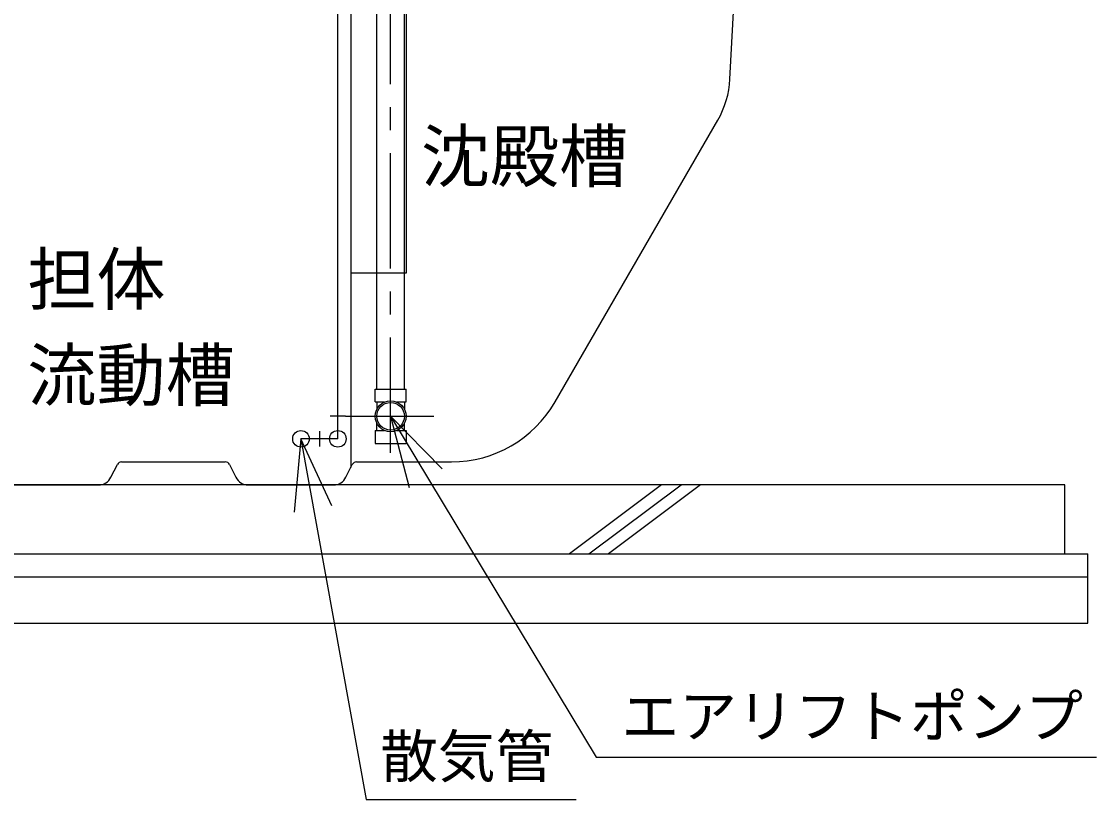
# Model space of a CAD drawing. Units: millimetres, scale not verified. Extents: x -14850 to 14850, y -10500 to 10500.
# Drawn here: x -7860 to -5526, y -5853 to -4165 of the extents above; entities that cross this region are included whole.
import ezdxf
from ezdxf.enums import TextEntityAlignment as Align

# ---------------------------------------------------------------- set-up
doc = ezdxf.new("R2010")
doc.units = ezdxf.units.MM
doc.header["$LTSCALE"] = 50
doc.linetypes.add('CHAIN1', pattern=[8, 5, -1, 1, -1])
for name, color, linetype, lineweight in [('0-1_躯体', 3, 'Continuous', 25), ('0-2_製作', 5, 'Continuous', 25), ('0-3_機器', 3, 'Continuous', 25)]:
    doc.layers.add(name, color=color, linetype=linetype, lineweight=lineweight)
doc.styles.add('ＭＳ ゴシック', font='')
doc.styles.get('ＭＳ ゴシック').set_extended_font_data('MS Gothic')

msp = doc.modelspace()

# ---------------------------------------------------------------- linework, layer by layer
at = {"layer": '0-1_躯体'}
for p, q in [((-7145.34, -2837.64), (-7145.34, -5132.84)), ((-7173.41, -5070.48), (-7173.41, -2940.48)), ((-7088.84, -4962.48), (-7088.84, -3233.48)), ((-7028.84, -4962.48), (-7028.84, -3233.48)), ((-6701.59, -4990.48), (-6348.58, -4379.06)), ((-7189.91, -5020.48), (-7156.91, -5020.48)), ((-7058.84, -5021.48), (-6612.58, -5761.34)), ((-7213.41, -5053.98), (-7213.41, -5086.98)), ((-7173.41, -5070.48), (-7253.41, -5070.48)), ((-7088.84, -5080.48), (-7028.84, -5080.48)), ((-7665.87, -5153.9), (-7651.93, -5126.01)), ((-7642.98, -5120.48), (-7417.7, -5120.48)), ((-7408.76, -5126.01), (-7394.81, -5153.9)), ((-7155.87, -5153.9), (-7141.93, -5126.01)), ((-7132.98, -5120.48), (-6926.75, -5120.48)), ((-7877.98, -5170.48), (-7692.7, -5170.48)), ((-7367.98, -5170.48), (-7182.7, -5170.48)), ((-6612.58, -5761.34), (-5526.41, -5761.34))]:
    msp.add_line(p, q, dxfattribs=at)
at = {"layer": '0-1_躯体', "linetype": 'CHAIN1'}
for p, q in [((-7058.84, -5100.67), (-7058.84, -3012.21)), ((-7157.05, -5021.48), (-6964.64, -5021.48))]:
    msp.add_line(p, q, dxfattribs=at)
at = {"layer": '0-1_躯体'}
for points in [[(-6322.06, -4289.53), (-6305.34, -3970.48), (-6355.48, -3013.83)], [(-7145.34, -4710.48), (-7024.34, -4710.48), (-7024.34, -3160.48), (-7145.34, -3160.48)], [(-6946.77, -5135.67), (-7058.84, -5021.48), (-7018.87, -5176.41)], [(-7186.65, -5215.89), (-7253.41, -5070.48), (-7268.3, -5229.79)], [(-7253.41, -5070.48), (-7111.62, -5853.41), (-6656.09, -5853.41)]]:
    msp.add_lwpolyline(points, dxfattribs=at)
for centre in [(-7253.41, -5070.48), (-7173.41, -5070.48)]:
    msp.add_circle(centre, 18, dxfattribs=at)
for centre, radius, start, end in [((-6521.79, -4279.06), 200, 330, 357), ((-6926.75, -4860.48), 260, 270, 330), ((-7642.98, -5130.48), 10, 90, 153.43494), ((-7417.7, -5130.48), 10, 26.56505, 90), ((-7132.98, -5130.48), 10, 90, 153.43494), ((-7692.7, -5140.48), 30, 270, 333.43494), ((-7367.98, -5140.48), 30, 206.56503, 270), ((-7182.7, -5140.48), 30, 270, 333.43494)]:
    msp.add_arc(centre, radius, start, end, dxfattribs=at)
at = {"layer": '0-2_製作', "color": 3}
for p, q in [((-7092.34, -4962.48), (-7089.02, -4962.48)), ((-7092.34, -4990.57), (-7092.34, -4962.48)), ((-7088.84, -4962.48), (-7025.34, -4962.48)), ((-7092.34, -4990.57), (-7071.78, -4990.57)), ((-7089.02, -4990.57), (-7089.02, -5006.92)), ((-7028.84, -4990.57), (-7028.84, -5006.57)), ((-7089.02, -5052.38), (-7089.02, -5036.04)), ((-7028.84, -5052.38), (-7028.84, -5036.39)), ((-7092.34, -5052.38), (-7092.34, -5080.48)), ((-7092.34, -5052.38), (-7071.78, -5052.38)), ((-7092.34, -5080.48), (-7089.02, -5080.48)), ((-7088.84, -5080.48), (-7025.34, -5080.48))]:
    msp.add_line(p, q, dxfattribs=at)
for points in [[(-7045.91, -4990.57), (-7025.34, -4990.57), (-7025.34, -4962.48)], [(-7045.91, -5052.38), (-7025.34, -5052.38), (-7025.34, -5080.48)]]:
    msp.add_lwpolyline(points, dxfattribs=at)
for radius in [33.5, 30]:
    msp.add_circle((-7058.84, -5021.48), radius, dxfattribs=at)
at = {"layer": '0-3_機器', "color": 2}
for p, q in [((-5595.34, -5170.48), (-10860.34, -5170.48)), ((-6470.8, -5170.48), (-6670.79, -5320.48)), ((-6628.37, -5320.48), (-6428.37, -5170.48)), ((-6385.94, -5170.48), (-6585.94, -5320.48)), ((-5595.34, -5320.48), (-5595.34, -5170.48)), ((-10910.34, -5320.48), (-5545.34, -5320.48)), ((-5545.34, -5470.48), (-5545.34, -5320.48)), ((-5545.34, -5370.48), (-10910.34, -5370.48)), ((-10910.34, -5470.48), (-5545.34, -5470.48))]:
    msp.add_line(p, q, dxfattribs=at)

# ---------------------------------------------------------------- texts
at = {"layer": '0-1_躯体', "color": 4, "style": 'ＭＳ ゴシック'}
for s, height, p in [('沈殿槽', 110, (-6993.17, -4544.98)), ('担体', 110, (-7847.35, -4812.24)), ('流動槽', 110, (-7847.35, -5020.24)), ('\u3000エアリフトポンプ\u3000', 91.79, (-6682.63, -5745.8)), ('散気管', 91.79, (-7081.33, -5833.03))]:
    msp.add_text(s, height=height, dxfattribs=at).set_placement(p, align=Align.BOTTOM_LEFT)

doc.saveas('drawing.dxf')
